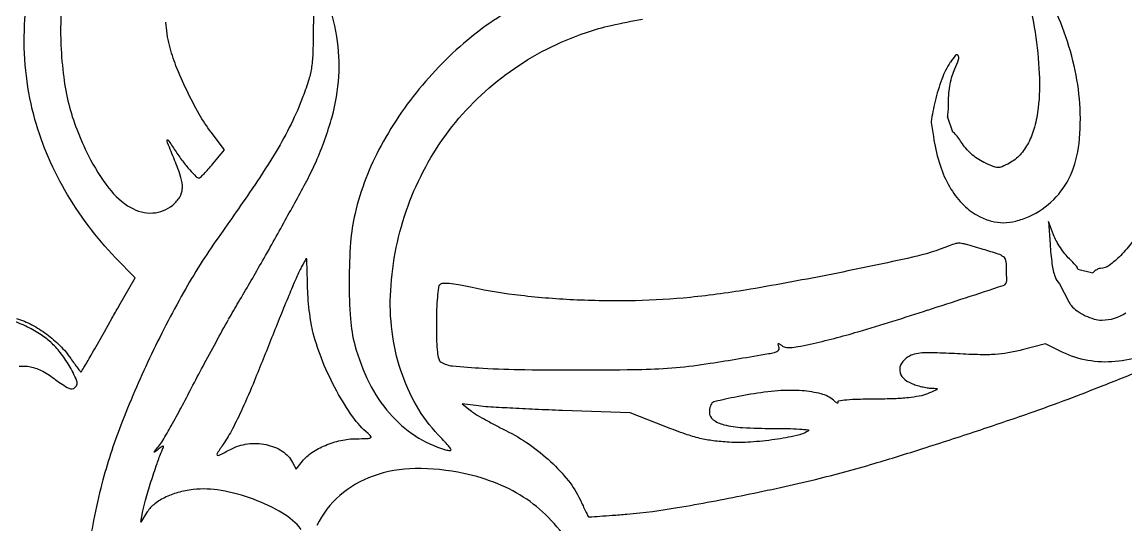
# Model space of a CAD drawing. Header units: millimetres. Extents: x 0 to 22, y 0 to 22.
# Drawn here: x 4.76 to 10.8, y 4.26 to 7.01 of the extents above; entities that cross this region are included whole.
import ezdxf

# ---------------------------------------------------------------- set-up
doc = ezdxf.new("R2010")
doc.units = ezdxf.units.MM
doc.header["$MEASUREMENT"] = 0

msp = doc.modelspace()

# ---------------------------------------------------------------- linework, layer by layer
at = {"color": 0, "linetype": 'ByBlock', "lineweight": -2}
for p, q in [((9.7384, 6.4661), (9.752, 6.3891)), ((9.8288, 6.4939), (9.8551, 6.4145)), ((5.871, 6.3163), (5.7986, 6.4118)), ((5.808, 6.2394), (5.871, 6.3163)), ((10.4091, 5.8502), (10.3815, 5.9238)), ((10.3815, 5.9238), (10.3894, 5.8)), ((5.3822, 5.6165), (5.2756, 5.7259)), ((10.5422, 5.6637), (10.6241, 5.6437)), ((5.2935, 5.4607), (5.3822, 5.6165)), ((10.4408, 5.5825), (10.4931, 5.4837)), ((5.2141, 5.3208), (5.2554, 5.3936)), ((5.1758, 5.2531), (5.2141, 5.3208)), ((10.3652, 5.2547), (10.2364, 5.2215)), ((10.4567, 5.2095), (10.3652, 5.2547)), ((7.2609, 4.9154), (7.1725, 4.9272)), ((7.1725, 4.9272), (7.2167, 4.8911)), ((8.092, 4.8768), (7.7207, 4.8902)), ((8.2865, 4.8009), (8.092, 4.8768)), ((6.2443, 4.6065), (6.2642, 4.5692)), ((6.2642, 4.5692), (6.2985, 4.6128)), ((5.4137, 4.2794), (5.425, 4.3413)), ((5.4444, 4.3296), (5.4137, 4.2794))]:
    msp.add_line(p, q, dxfattribs=at)
msp.add_circle((11, 11), 11, dxfattribs=at)
at = {"color": 0, "linetype": 'ByBlock', "lineweight": -2, "extrusion": (0, 0, -1)}
for centre, radius, start, end in [((-6.9406, 6.8903), 2.1659, 2.83079, 16.8397), ((-8.0857, 6.6173), 2.2476, 165.63672, 171.26982), ((-1.4375, 7.0305), 4.9204, 179.16386, 180.32787), ((-6.2565, 7.057), 0.707, 346.11877, 356.5385), ((-8.7584, 3.6277), 3.4553, 77.10209, 80.02333), ((-6.4199, 6.917), 1.6445, 345.57339, 2.79784), ((0.7837, 7.0432), 7.1415, 180.32787, 181.54253), ((-8.3579, 5.451), 1.5894, 54.46278, 71.43182), ((-8.3046, 5.6097), 1.4221, 71.43189, 77.1021), ((-8.0296, 6.6087), 2.3044, 171.26984, 176.90569), ((-6.4188, 7.0971), 0.8742, 338.40347, 346.11875), ((-5.6514, 6.8699), 0.7042, 181.54255, 188.19753), ((-7.5294, 7.5368), 2.0686, 334.34977, 338.40337), ((-5.9013, 6.8339), 0.4517, 188.19758, 197.18268), ((-8.3359, 5.4818), 1.5516, 37.18442, 54.46273), ((-10.2991, 6.5897), 0.4638, 10.63258, 16.36692), ((-10.1372, 6.6373), 0.2951, 16.36693, 24.41414), ((-9.248, 6.6746), 1.0842, 176.90571, 186.81079), ((-4.7424, 7.1923), 1.6648, 197.18269, 200.58696), ((-10.3592, 6.5784), 0.5249, 5.2223, 10.63253), ((-7.5358, 7.5398), 2.0757, 330.29684, 334.34975), ((-4.7335, 7.1956), 1.6742, 200.58692, 206.18498), ((-10.4144, 6.5734), 0.5804, 0.20488, 5.22228), ((-9.5602, 6.6373), 0.7698, 186.81078, 194.8209), ((-6.3062, 6.8887), 1.5273, 337.33309, 345.53603), ((-6.5268, 6.9642), 0.914, 322.81488, 330.29689), ((-4.4087, 7.3553), 2.0361, 206.18502, 211.01892), ((-8.3436, 5.4759), 1.5613, 19.96442, 37.18438), ((-9.8968, 6.5482), 0.4216, 194.82094, 207.39208), ((-5.5937, 6.3668), 0.0361, 337.92653, 3.09981), ((-5.5603, 6.3686), 0.00262, 3.09957, 145.56067), ((-22.5886, 13.2586), 18.3752, 337.61136, 337.92649), ((-1.7951, 3.7868), 4.568, 145.56083, 146.43333), ((-10.1319, 6.497), 0.2672, 319.64913, 328.32643), ((-9.996, 6.4968), 0.3098, 207.39209, 222.25437), ((-6.6023, 7.0141), 1.8489, 330.17965, 337.2839), ((-2.8047, 8.3199), 3.9079, 211.019, 214.30022), ((-10.1619, 6.5225), 0.3066, 311.82104, 319.64919), ((-10.1652, 6.5262), 0.3115, 304.05452, 311.82108), ((-10.0654, 6.4337), 0.216, 222.25431, 241.72798), ((-10.153, 6.5082), 0.2899, 295.85602, 304.05453), ((-10.5339, 7.2942), 1.1632, 293.10201, 295.85598), ((-10.1047, 6.288), 0.0693, 271.58233, 293.10195), ((-10.1043, 6.2738), 0.0552, 246.20905, 271.58225), ((-9.8899, 6.7601), 0.5866, 241.7279, 246.209), ((10.8729, 17.6501), 20.4647, 214.30025, 215.26258), ((-6.6544, 7.0462), 1.91, 323.13344, 330.12271), ((-8.407, 5.4529), 1.6287, 3.2821, 19.96438), ((-6.5674, 6.9833), 1.8027, 315.77314, 323.07224), ((-10.6445, 5.9385), 0.2515, 331.30787, 339.43107), ((-10.8767, 6.0656), 0.5162, 326.56449, 331.3079), ((-10.3088, 6.2079), 0.6627, 216.81603, 225.10266), ((-9.3573, 6.9865), 1.2888, 248.103, 257.49562), ((-10.8824, 6.0693), 0.523, 321.83734, 326.56449), ((-10.6939, 5.9212), 0.2832, 314.35571, 321.83725), ((-5.2298, 25.5978), 20.3523, 257.49564, 258.74995), ((-10.666, 5.7443), 0.0769, 233.15195, 270.00004), ((-10.3485, 6.168), 0.6064, 225.10264, 233.15191), ((-5.9141, 22.1579), 16.8451, 258.75001, 260.30752), ((-18.0037, 5.6736), 7.8518, 359.82727, 0.00007), ((-16.1125, 5.6679), 5.9606, 359.6149, 359.82736), ((-16.2145, 5.6686), 6.0626, 359.43944, 359.61499), ((-7.3409, 5.5877), 1.0152, 355.62428, 359.2524), ((-7.7971, 8.2021), 2.7007, 276.45197, 282.1973), ((-10.4567, 5.6123), 0.3045, 357.89383, 359.43942), ((-7.9975, 5.638), 1.6738, 353.1295, 355.62429), ((-8.0087, 5.4758), 1.2298, 352.85341, 3.28206), ((-8.0051, 10.0423), 4.5526, 272.56625, 276.4519), ((-8.0369, 9.3597), 3.87, 264.29506, 268.76723), ((-7.948, 10.2494), 4.7641, 260.3076, 264.29499), ((-114.3021, -56.5377), 125.4061, 29.593728, 29.628988), ((-9.9652, 3.0996), 4.6704, 29.34935, 30.6763), ((-7.9238, 5.6291), 1.5995, 350.61198, 353.12946), ((-8.0167, 10.3), 4.8106, 268.76723, 272.56628), ((-4.5853, 4.9218), 0.4948, 107.50033, 117.93839), ((-17.7055, -1.2529), 13.5505, 28.74975, 29.34929), ((-4.5123, 4.7852), 0.6496, 117.98234, 126.48705), ((-6.973, 5.4719), 0.6358, 345.59793, 350.61189), ((-7.9105, 5.4634), 1.1309, 341.74737, 352.85337), ((-4.5089, 4.7817), 0.6544, 126.54285, 135.01502), ((-18.4928, -1.6848), 14.4485, 28.15618, 28.74976), ((13.4222, 13.0395), 21.0326, 201.62827, 202.31261), ((-7.5114, 5.6102), 1.1917, 337.64792, 345.59784), ((-8.9037, 5.2536), 0.00274, 342.81174, 68.91003), ((-8.9045, 5.2518), 0.00475, 68.90991, 127.20871), ((-4.6078, 4.8814), 0.514, 135.0762, 145.23184), ((-28.9719, -8.1556), 27.3138, 29.28067, 29.40055), ((-9.1094, 5.3172), 0.218, 339.00639, 342.81163), ((-8.6682, 4.9406), 0.3954, 127.20871, 129.69021), ((-10.1368, 9.9896), 4.7962, 271.54188, 273.03819), ((-10.0332, 6.1408), 0.9459, 266.55792, 271.54187), ((-10.0534, 5.8036), 0.6081, 259.99761, 266.55801), ((-9.9827, 6.2045), 1.0152, 255.52844, 259.99763), ((-10.6846, 5.6701), 0.514, 279.95946, 296.33053), ((-7.9028, 5.7711), 1.6149, 331.31762, 337.64788), ((-10.6958, 5.7338), 0.5786, 264.97913, 279.9594), ((-10.695, 5.7424), 0.5873, 250.1152, 264.97908), ((-4.7715, 4.9537), 0.1795, 82.45158, 102.04876), ((-4.7549, 4.8758), 0.2591, 102.05349, 118.00099), ((-4.6446, 4.6692), 0.4933, 118.04024, 127.88062), ((-14.1553, 0.6367), 9.5289, 27.34539, 28.15624), ((-7.827, 5.4359), 1.0429, 330.17248, 341.74737), ((-1.8622, 6.767), 4.5112, 202.31262, 204.45703), ((-7.769, 5.6979), 1.4623, 324.82658, 331.31761), ((-9.416, 8.5374), 3.5851, 268.05704, 269.72775), ((-9.4998, 6.0672), 1.1135, 264.06445, 268.0571), ((-9.5489, 5.595), 0.6387, 258.72299, 264.06451), ((-9.6251, 5.2128), 0.249, 247.93007, 258.72303), ((-8.0923, 8.9933), 4.3285, 247.28547, 247.93016), ((-9.7233, 4.3449), 0.6672, 91.45081, 93.95248), ((-9.7569, 5.0168), 0.0176, 215.74199, 247.28545), ((-9.7691, 5.008), 0.00255, 93.95239, 215.7418), ((-3.9402, 5.8218), 2.2283, 204.45703, 207.60375), ((-7.6537, 5.3365), 0.8431, 316.59676, 330.17257), ((-7.3646, 5.69), 0.7816, 273.63594, 277.62012), ((-8.169, 18.3493), 13.4664, 273.13547, 273.636), ((-8.1771, 18.4966), 13.6139, 272.54739, 273.13547), ((-8.3492, 22.3647), 17.4858, 272.05993, 272.5474), ((-9.4134, 5.1852), 0.3179, 308.19397, 311.14523), ((-9.2492, 4.9765), 0.0523, 296.98985, 308.19393), ((-9.2264, 4.9318), 0.00214, 216.57884, 296.98995), ((-9.2259, 4.9322), 0.00279, 150.03396, 216.57875), ((-6.9596, 5.1275), 0.4722, 309.75228, 324.82657), ((-5.1955, 5.1655), 0.8117, 207.60366, 214.28933), ((-6.9705, 3.8895), 0.9942, 116.31429, 124.86115), ((-9.4249, 7.7157), 3.1292, 289.22659, 291.33341), ((-8.8726, 1.1873), 3.6049, 90.00004, 91.28804), ((-8.9202, 3.3028), 1.4888, 91.2881, 93.78175), ((-8.9605, 4.9481), 0.1997, 237.72076, 257.65988), ((-8.9306, 3.4606), 1.3306, 93.78169, 95.83626), ((-9.0657, 4.7816), 0.00276, 95.83624, 237.72074), ((-6.6144, 4.2429), 0.4948, 67.32234, 77.62565), ((-6.5971, 4.3218), 0.414, 77.62564, 89.4033), ((-8.6704, 5.5523), 0.838, 283.61296, 289.2266), ((-8.6261, 5.3694), 0.6499, 277.04702, 283.61293), ((-8.7029, 5.9906), 1.2758, 273.08346, 277.04702), ((-8.6868, 5.6917), 0.9765, 266.27602, 273.08351), ((-8.6403, 6.4058), 1.6921, 261.7659, 266.2761), ((-8.6378, 6.4232), 1.7096, 257.6599, 261.76597), ((-5.4972, 4.662), 0.0101, 9.01892, 39.94466), ((-5.4883, 4.6634), 0.00111, 233.72718, 9.019), ((-4.5457, 5.9479), 1.5944, 232.81315, 233.72713), ((-9.6173, 1.2116), 5.3842, 39.94476, 40.3197), ((-6.4962, 4.2573), 1.0513, 18.99938, 23.01678), ((-6.0332, 4.4356), 0.2741, 61.81012, 82.54303), ((-6.037, 4.4061), 0.3039, 82.54303, 101.73226), ((-6.0446, 4.4426), 0.2666, 101.73221, 122.30986), ((-6.0992, 4.5288), 0.1646, 122.3098, 151.84504), ((-6.4704, 4.4776), 0.2187, 38.18856, 56.53799), ((-6.5952, 4.2888), 0.4451, 56.53802, 67.32229), ((-6.9224, 3.8203), 1.0784, 124.8611, 132.90213), ((-9.533, 3.2117), 4.2631, 17.58003, 18.99934), ((-6.9984, 3.9022), 0.9667, 132.90211, 141.33683), ((-9.7689, 3.137), 4.5105, 16.26339, 17.58003), ((-7.3495, 4.1831), 0.5171, 141.33682, 154.80893), ((-5.9991, 4.2367), 0.5836, 10.32067, 16.26343)]:
    msp.add_arc(centre, radius, start, end, dxfattribs=at)
at = {"color": 0, "linetype": 'ByBlock', "lineweight": -2}
for centre, radius, start, end in [((6.592, 6.9662), 1.6177, 173.94972, 182.79203), ((5.0647, 6.7016), 1.4404, 9.32968, 18.89298), ((8.1507, 5.8199), 1.4484, 111.14826, 126.75826), ((9.0267, 6.445), 1.5295, 20.67353, 28.55616), ((8.4704, 5.3919), 1.9827, 126.75835, 139.09504), ((8.9188, 6.4043), 1.6448, 13.0283, 20.67353), ((7.2639, 6.999), 2.2904, 182.79207, 187.16091), ((5.5194, 6.7763), 0.9796, 356.56256, 9.32973), ((10.1614, 6.5868), 0.3795, 139.63768, 146.81152), ((9.8789, 6.8269), 0.00885, 34.96652, 139.6377), ((9.8668, 6.8184), 0.0236, 340.65029, 34.96661), ((10.2301, 6.5419), 0.4617, 146.81154, 159.5794), ((9.2981, 7.0181), 0.6264, 335.58593, 340.65028), ((9.2174, 6.4733), 1.3383, 4.10458, 13.02836), ((6.2351, 6.8697), 1.2535, 187.16098, 194.02136), ((5.4465, 6.7807), 1.0526, 344.31358, 356.56251), ((8.4796, 5.3839), 1.9948, 139.09508, 151.39589), ((10.8024, 6.3288), 1.0723, 159.57939, 166.38092), ((6.1365, 6.8451), 1.1518, 194.02135, 201.22061), ((10.9339, 6.2969), 1.2077, 166.38089, 171.80373), ((9.0165, 6.5784), 0.8175, 354.95342, 359.79511), ((9.3412, 6.4822), 1.2142, 353.77617, 4.10464), ((4.6443, 7.0059), 1.8859, 336.39749, 344.31353), ((9.7592, 6.4661), 0.0208, 171.80374, 180), ((9.7429, 6.5142), 0.0883, 346.66478, 354.95336), ((6.5929, 7.0223), 1.6414, 201.22052, 206.74116), ((9.8053, 6.3402), 0.0895, 47.35192, 56.21517), ((9.7581, 6.2889), 0.1592, 37.21226, 47.3518), ((9.7844, 6.3874), 0.0325, 176.98033, 186.28991), ((10.1778, 6.4308), 0.4283, 186.28992, 190.52634), ((10.6851, 6.525), 0.9443, 190.52633, 199.17412), ((9.6002, 6.1689), 0.3575, 31.67361, 37.21235), ((9.97, 6.4137), 0.5816, 335.8659, 353.77622), ((6.1378, 6.793), 1.1318, 206.74112, 217.33878), ((6.6959, 7.0387), 1.3135, 213.56662, 216.64712), ((8.0409, 5.6231), 1.4951, 151.39585, 166.66477), ((4.5338, 5.8211), 1.1516, 17.38986, 22.3887), ((6.2776, 6.7275), 0.7922, 216.6471, 221.14607), ((4.9807, 6.9173), 1.0695, 318.59523, 320.66791), ((5.0755, 6.8176), 1.4153, 331.7191, 336.39745), ((5.4608, 6.1114), 0.1802, 357.70457, 17.38983), ((6.2669, 6.7182), 0.778, 221.1461, 224.83677), ((5.7325, 6.1868), 0.0243, 224.83672, 269.99998), ((5.7325, 6.1731), 0.0107, 269.99998, 313.5784), ((5.1742, 6.7599), 0.8206, 313.57835, 315.53438), ((5.3062, 6.6302), 0.6355, 315.53435, 318.59514), ((10.348, 6.4078), 0.5873, 199.17417, 211.51634), ((10.1011, 6.3549), 0.438, 314.74827, 335.86596), ((5.5691, 6.3592), 0.4166, 217.33874, 239.68247), ((5.5448, 6.1081), 0.096, 328.25091, 357.70455), ((-14.1271, 17.1489), 23.2208, 331.11083, 331.71908), ((5.4708, 6.1539), 0.1832, 310.0787, 328.25095), ((10.2411, 6.3423), 0.462, 211.51634, 225.55981), ((10.0864, 6.3697), 0.4589, 294.35457, 314.74829), ((5.4676, 6.1856), 0.2155, 239.68243, 272.91828), ((5.4691, 6.1558), 0.1857, 272.9183, 310.07873), ((10.1581, 6.2576), 0.3433, 225.55978, 243.10195), ((-11.6475, 15.7806), 20.3887, 330.3497, 331.11082), ((7.5675, 5.7353), 1.0086, 166.66472, 175.80474), ((10.1604, 6.2621), 0.3484, 243.1019, 254.9063), ((10.1346, 6.1666), 0.2495, 254.90626, 270.0684), ((10.1346, 6.1858), 0.2686, 270.06845, 284.60001), ((10.087, 6.3684), 0.4574, 284.60003, 294.35459), ((8.6368, 3.8556), 3.4291, 144.73739, 150.67237), ((9.4935, 5.5941), 2.9398, 175.80468, 179.92037), ((9.9731, 5.4545), 0.3623, 105.93633, 111.89695), ((9.8907, 5.7431), 0.0621, 83.96083, 105.93629), ((9.8783, 5.6263), 0.1795, 74.01211, 83.96088), ((11.9737, 5.9017), 1.5875, 183.6743, 187.58882), ((6.9043, -4.7535), 10.977, 73.49065, 74.01204), ((9.1113, 2.6928), 3.2106, 71.94941, 73.49064), ((10.0757, 5.652), 0.0981, 52.79939, 71.94947), ((-5.8232, 12.4652), 13.6868, 329.32365, 330.34969), ((7.6678, 4.9544), 1.5523, 152.15079, 153.20663), ((7.0237, 5.2947), 0.8237, 150.45419, 152.15081), ((8.1856, 4.6361), 2.1594, 149.9, 150.45416), ((6.3197, 5.7177), 0.00263, 89.02268, 149.89994), ((6.3197, 5.7187), 0.00171, 2.51514, 89.0229), ((-7.263, 5.122), 13.5975, 2.34109, 2.51504), ((10.1142, 5.7027), 0.0345, 12.41964, 52.7994), ((9.9824, 5.6736), 0.1694, 359.99997, 12.41961), ((10.7433, 5.7378), 0.3463, 187.58878, 199.70471), ((9.8031, 5.0102), 0.9909, 42.76526, 45.64434), ((10.4903, 5.6457), 0.0549, 19.10547, 42.76535), ((6.9043, 5.34), 0.6968, 153.20663, 156.96421), ((3.6144, 5.5667), 2.711, 1.34551, 2.34107), ((0.9676, 5.5046), 5.3586, 0.74759, 1.34553), ((10.5225, 5.6587), 0.1118, 199.70463, 223.00732), ((10.7357, 5.5278), 0.1609, 130.63644, 133.93966), ((10.7071, 5.5611), 0.117, 119.25286, 130.63641), ((10.666, 5.6345), 0.0329, 90.00005, 119.25283), ((18.3535, 0.4716), 13.1382, 156.96422, 157.40746), ((9.4849, 5.5941), 2.9312, 179.92035, 183.97876), ((8.3771, 5.3928), 1.3458, 172.75376, 175.01687), ((7.0686, 5.5591), 0.0268, 135.00003, 172.75372), ((7.0666, 5.5611), 0.024, 91.75231, 135.00003), ((7.075, 5.2854), 0.2998, 84.94073, 91.75233), ((7.0521, 5.026), 0.5602, 79.63309, 84.94071), ((6.7303, 3.2672), 2.3483, 77.80266, 79.63311), ((-21.2323, 101.1195), 100.5621, 287.926837, 288.174125), ((10.1251, 5.6001), 0.0273, 288.17408, 2.1062), ((10.6634, 2.7171), 5.7536, 150.67238, 154.70031), ((18.286, 0.4997), 13.0651, 157.40754, 157.93763), ((8.2601, 5.403), 1.2284, 175.01694, 178.10957), ((9.4027, 5.3653), 2.3716, 178.10969, 179.99995), ((4.4408, 21.7612), 17.1543, 286.58828, 287.92692), ((10.5088, 5.4878), 0.0162, 194.90352, 209.1488), ((10.5886, 5.5324), 0.1076, 209.14877, 219.69017), ((10.6278, 5.5649), 0.1585, 219.69015, 235.37429), ((4.5285, 4.8175), 0.5918, 64.43469, 77.10137), ((21.9865, -1), 17.0579, 157.93765, 158.37172), ((7.3071, 5.4426), 0.7482, 183.97884, 195.17994), ((10.7188, 5.6966), 0.3186, 235.37425, 244.67764), ((10.7183, 5.6956), 0.3175, 244.67766, 253.99134), ((10.6732, 5.5384), 0.1539, 253.99134, 270.00005), ((10.6732, 5.6194), 0.2349, 270.00001, 304.0556), ((4.4629, 4.6815), 0.7428, 57.69767, 64.39642), ((11.3179, 5.3653), 4.2868, 180.00005, 181.31623), ((8.2633, 8.9294), 3.7653, 282.46343, 286.58828), ((4.619, 4.9291), 0.45, 47.89194, 57.64516), ((4.6228, 4.9341), 0.4438, 38.00289, 47.83253), ((7.6273, 5.2805), 0.5953, 181.31634, 186.96387), ((4.4176, 4.7747), 0.7037, 30.98635, 37.94144), ((2.2434, 6.8319), 3.3299, 329.94715, 330.71897), ((7.6561, 5.5373), 1.1097, 195.18, 206.49177), ((7.2628, 5.236), 0.2281, 186.96392, 196.28538), ((5.1711, 26.4346), 21.5498, 278.96511, 279.82614), ((8.7787, 5.6056), 0.4107, 279.82612, 284.4204), ((8.8665, 5.2644), 0.0584, 284.4204, 303.80396), ((8.8886, 5.2313), 0.0185, 303.80398, 343.84844), ((8.8868, 5.2318), 0.0205, 343.84839, 20.99364), ((8.9465, 5.2759), 0.0403, 230.30981, 260.26667), ((8.9614, 5.3625), 0.1282, 260.26673, 272.92561), ((8.9515, 5.5547), 0.3206, 272.92568, 280.46789), ((8.658, 7.1433), 1.9361, 280.46796, 282.4634), ((9.6751, 5.0882), 0.1134, 104.64032, 123.23384), ((9.7043, 4.9761), 0.2291, 93.65671, 104.64038), ((9.7329, 4.5285), 0.6777, 87.97259, 93.65677), ((9.5047, -1.919), 7.1292, 86.96173, 87.97265), ((4.4652, 4.804), 0.6477, 22.86825, 30.92864), ((6.7044, 6.3367), 2.0382, 214.76602, 215.72801), ((5.924, 5.7767), 1.0777, 215.78753, 217.34602), ((3.6428, 6.0241), 1.714, 328.61573, 329.89253), ((10.5545, 2.7685), 5.6332, 154.70039, 158.75421), ((7.0723, 5.1803), 0.0296, 196.28544, 238.28255), ((7.1335, 5.2793), 0.1459, 238.2825, 264.43439), ((8.1028, 7.8517), 2.737, 275.02675, 278.9651), ((9.6276, 5.1133), 0.061, 146.50103, 186.63839), ((9.6823, 5.0771), 0.1266, 123.23378, 146.50108), ((7.3973, 6.9048), 2.9333, 217.40619, 217.8967), ((5.0858, 5.1056), 0.00398, 217.93614, 269.9999), ((5.0858, 5.1051), 0.00357, 269.99993, 328.22099), ((-0.3064, 8.4404), 6.3439, 328.26151, 328.56026), ((7.5065, 9.1074), 3.9922, 264.43435, 266.8164), ((7.5862, 10.5396), 5.4266, 266.81637, 269.2447), ((7.7776, 25.0621), 19.9503, 269.2447, 270.16647), ((7.7755, 25.7792), 20.6675, 270.16651, 271.05345), ((8.1058, 7.8172), 2.7025, 271.05352, 275.0267), ((9.6306, 5.1136), 0.064, 186.63839, 225.57663), ((-3.2408, 40.3862), 38.0012, 291.49077, 291.87901), ((5.2773, 5.4826), 0.5372, 232.1197, 241.30339), ((5.0336, 5.0373), 0.0295, 241.30336, 316.91664), ((5.0288, 5.0417), 0.0361, 316.92875, 22.8032), ((7.3769, 5.3981), 0.7979, 206.49174, 220.97742), ((9.6835, 5.1677), 0.1397, 225.57656, 247.32356), ((9.7529, 5.3336), 0.3195, 247.32358, 252.49536), ((9.7997, 5.4821), 0.4753, 252.4954, 256.33592), ((9.7922, 5.4513), 0.4435, 256.33592, 260.23532), ((9.7443, 5.1727), 0.1608, 260.23531, 268.54917), ((4.7994, 19.9652), 16.0544, 290.75168, 291.4908), ((-1.4064, 8.6843), 7.9906, 331.77615, 332.65461), ((9.254, 1.9756), 3.0446, 100.92151, 102.17536), ((9.6124, 0.1179), 4.9366, 100.04851, 100.92147), ((9.0154, 3.4874), 1.5145, 94.35034, 100.0485), ((8.9678, 4.1121), 0.888, 85.85158, 94.35038), ((8.9879, 4.3881), 0.6114, 75.82914, 85.85157), ((9.098, 4.8243), 0.1615, 48.8548, 75.82908), ((0.6558, 7.5775), 5.6502, 330.63716, 331.77619), ((8.6312, 4.8809), 0.106, 170.86894, 180.00003), ((8.6219, 4.8824), 0.0966, 161.08175, 170.86902), ((8.6025, 4.889), 0.0761, 150.34743, 161.08185), ((8.554, 4.9166), 0.0203, 121.71739, 150.34742), ((8.5672, 4.8954), 0.0453, 102.87443, 121.71746), ((9.5825, 0.4532), 4.602, 102.17537, 102.87437), ((9.233, 4.9363), 0.00535, 98.6743, 209.96606), ((9.3439, 4.2093), 0.7407, 95.21999, 98.67421), ((9.3695, 3.929), 1.0223, 91.58903, 95.21991), ((9.452, 0.952), 4.0003, 90.2723, 91.58895), ((7.6967, 12.3186), 7.8773, 289.10525, 290.75168), ((7.2928, 5.325), 0.6864, 220.97739, 236.70008), ((7.3612, 5.0678), 0.2282, 230.74437, 238.79135), ((8.2901, 6.6011), 2.021, 238.79137, 240.40892), ((8.3988, 6.7925), 2.2411, 240.40895, 242.11038), ((8.5762, 4.8809), 0.051, 179.99999, 233.55301), ((8.6455, 4.9747), 0.1676, 233.55304, 255.67383), ((2.6161, 26.9862), 23.3999, 288.37419, 289.10529), ((7.9794, 3.7697), 2.8703, 158.75422, 165.46828), ((0.1622, 7.8552), 6.2165, 329.77081, 330.63712), ((8.5121, 7.0066), 2.4833, 242.11034, 243.68572), ((8.7351, 5.3258), 0.53, 255.67388, 266.96118), ((8.8726, 7.916), 3.1239, 266.9612, 269.99999), ((2.1864, 28.2797), 24.7629, 287.64776, 288.37427), ((5.3531, 4.8304), 0.2087, 319.68022, 329.77081), ((6.5557, 8.2944), 3.5588, 270.59677, 271.58317), ((6.6528, 4.7824), 0.0455, 271.5831, 293.85033), ((6.5889, 4.6818), 0.1076, 38.46771, 50.24765), ((6.6691, 4.7455), 0.00513, 293.85038, 38.46783), ((7.2477, 5.2565), 0.6044, 236.7001, 253.99732), ((1.8798, -0.1242), 7.104, 42.73241, 43.40323), ((6.2851, 3.6553), 1.2834, 125.98071, 127.18689), ((4.7929, 4.9809), 0.7993, 336.98326, 338.68605), ((5.5339, 4.6899), 0.00484, 64.00822, 125.98065), ((5.5347, 4.6915), 0.0031, 338.68613, 64.00812), ((5.8366, 4.6515), 0.0069, 146.80799, 230.48101), ((8.6095, 2.8376), 3.3203, 145.71071, 146.80803), ((3.7721, 8.6543), 4.5123, 297.3133, 298.18992), ((7.1167, 4.7994), 0.1289, 253.99729, 265.41056), ((7.0398, 4.6427), 0.0791, 26.112, 42.7325), ((7.1067, 4.6755), 0.00459, 265.41053, 26.11208), ((4.9977, 19.4431), 15.4899, 286.61532, 287.64779), ((5.8383, 4.6535), 0.00945, 230.48102, 297.31332), ((7.6885, 10.4258), 6.0797, 283.47591, 286.6153), ((6.8718, 4.0017), 0.562, 109.48741, 131.10494), ((6.9237, 3.8551), 0.7174, 90.67904, 109.48747), ((6.9294, 3.3711), 1.2015, 77.89565, 90.67904), ((6.9425, 3.4318), 1.1394, 68.09831, 77.89565), ((8.7388, 3.5729), 3.6549, 165.46821, 168.70681), ((7.0614, 3.7277), 0.8205, 55.56715, 68.0983), ((6.3906, 15.842), 11.6492, 281.54615, 283.47583), ((5.6872, 4.1258), 0.3215, 116.66893, 129.1802), ((5.7244, 4.0517), 0.4044, 105.51756, 116.66883), ((5.761, 3.9199), 0.5412, 96.55503, 105.51748), ((5.7595, 3.9331), 0.5279, 79.81139, 96.55499), ((5.6677, 3.4223), 1.0469, 69.77919, 79.81146), ((6.8393, 4.0389), 0.5125, 131.10496, 154.26791), ((6.4686, 15.4601), 11.2595, 279.62534, 281.54608), ((5.5976, 4.2358), 0.1796, 129.18026, 148.52901), ((5.6832, 3.4643), 1.0022, 59.64219, 69.77922), ((7.0729, 3.7445), 0.8001, 42.8587, 55.56716), ((16.7011, 8.5818), 9.8174, 205.19104, 205.41197), ((12.8578, 6.7559), 5.5624, 205.41193, 205.74997), ((7.7709, 7.7815), 3.4712, 275.00998, 279.62533), ((6.0138, 4.0287), 0.3481, 37.3341, 59.64219), ((20.809, 10.5911), 14.3902, 205.75003, 205.86302), ((7.8842, 4.3254), 0.0267, 205.86284, 215.23372), ((7.8657, 4.3124), 0.00411, 215.23391, 273.51746), ((6.3826, 28.4405), 24.1778, 273.51743, 273.65975), ((7.6282, 8.9665), 4.6639, 273.65975, 274.49718), ((7.2898, 13.2688), 8.9795, 274.49713, 275.01004), ((7.1707, 3.886), 2.0557, 168.70676, 173.68957), ((6.9034, 3.5872), 1.0314, 32.35325, 42.85875)]:
    msp.add_arc(centre, radius, start, end, dxfattribs=at)

doc.saveas('drawing.dxf')
